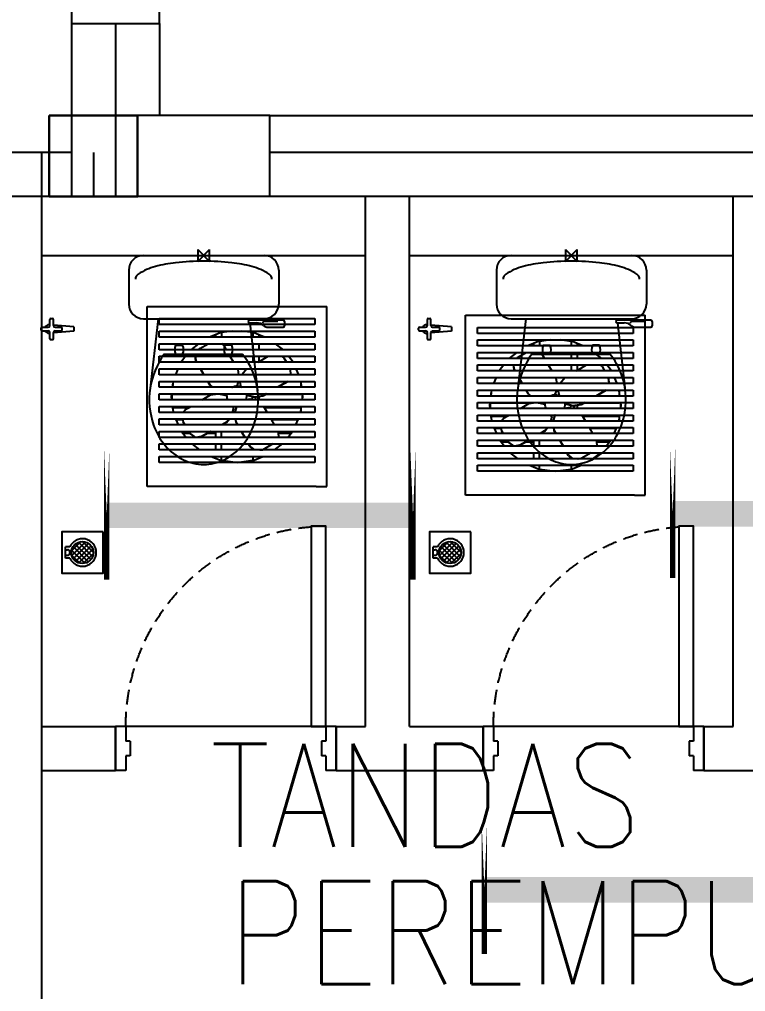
# Model space of a CAD drawing. Header units: inches. Extents: x -86408137 to 595769, y 1041006 to 3160331.
# Drawn here: x 297386 to 299855, y 1072933 to 1076235 of the extents above; entities that cross this region are included whole.
import ezdxf
from ezdxf.enums import TextEntityAlignment as Align

# ---------------------------------------------------------------- set-up
doc = ezdxf.new("R2010")
doc.units = ezdxf.units.IN
doc.header["$MEASUREMENT"] = 0
doc.linetypes.add('DASHED', pattern=[0.75, 0.5, -0.25])
doc.layers.add('COLUMN', color=8, linetype='Continuous', lineweight=30)
doc.layers.add('t3', color=8, linetype='Continuous', lineweight=25)
for name, color, linetype in [('DOOR', 2, 'Continuous'), ('Edges', 7, 'Continuous'), ('FITTING', 8, 'Continuous'), ('FIXT', 8, 'Continuous'), ('LW', 2, 'Continuous'), ('SAN', 8, 'Continuous'), ('SANITARY', 8, 'Continuous'), ('WALL', 1, 'Continuous'), ('WIN', 9, 'Continuous')]:
    doc.layers.add(name, color=color, linetype=linetype)
doc.styles.add('LAILA', font='romans.shx', dxfattribs={"width": 0.85, "height": 350})

# ---------------------------------------------------------------- blocks, each defined once
blk = doc.blocks.new('*X89')
at = {"color": 0}
for p, q in [((89.8532, 61.1977), (89.9009, 61.2454)), ((89.8534, 61.2155), (89.8831, 61.2453)), ((89.905, 61.1684), (89.8544, 61.219)), ((89.8584, 61.1852), (89.9135, 61.2403)), ((89.9165, 61.1745), (89.8605, 61.2306)), ((89.8666, 61.1757), (89.9229, 61.2321)), ((89.9252, 61.1836), (89.8695, 61.2392)), ((89.8777, 61.1691), (89.9295, 61.221)), ((89.9308, 61.1956), (89.8815, 61.2449)), ((89.9319, 61.2122), (89.8981, 61.2459)), ((89.8892, 61.1665), (89.8524, 61.2033)), ((89.8926, 61.1664), (89.9323, 61.2061))]:
    blk.add_line(p, q, dxfattribs=at)
blk = doc.blocks.new('TAB')
at = {"layer": 'FIXT'}
for p, q in [((-55, 60), (-65, 60)), ((-186, 12.5), (-70, 22.2)), ((-186, -12.5), (-186, 12.5)), ((-120, 5), (-120, -5)), ((-80, 10), (-115, 10)), ((-70, 55), (-70, 20)), ((-50, 55), (-50, 20)), ((-50, 23.8), (-46, 24.2)), ((-5, 10), (-40, 10)), ((0, 5), (0, -5)), ((-186, -12.5), (-70, -22.2)), ((-80, -10), (-115, -10)), ((-70, -20), (-70, -55)), ((-50, -20), (-50, -55)), ((-50, -23.8), (-46, -24.2)), ((-5, -10), (-40, -10)), ((-55, -60), (-65, -60))]:
    blk.add_line(p, q, dxfattribs=at)
for centre, radius, start, end in [((-65, 55), 5, 90, 180), ((-55, 55), 5, 0, 90), ((-115, 5), 5, 90, 180), ((-80, 20), 10, 270, 0), ((-40, 20), 10, 180, 270), ((-46, 0), 24.2, 24.4433, 90), ((-5, 5), 5, 0, 90), ((-115, -5), 5, 180, 270), ((-80, -20), 10, 0, 90), ((-65, -55), 5, 180, 270), ((-55, -55), 5, 270, 0), ((-40, -20), 10, 90, 180), ((-46, 0), 24.2, 270, 335.5567), ((-5, -5), 5, 270, 0)]:
    blk.add_arc(centre, radius, start, end, dxfattribs=at)
blk = doc.blocks.new('TAP1-P')
at = {"layer": 'FIXT', "rotation": 90}
blk.add_blockref('TAB', (0, 0), dxfattribs=at)
blk = doc.blocks.new('TAP(C)')
at = {"layer": 'WALL', "xscale": -0.599999999973992, "yscale": 0.5999999999767169, "zscale": 0.5999999999999999, "rotation": 269.9999000484524}
blk.add_blockref('TAP1-P', (0, 0), dxfattribs=at)
blk = doc.blocks.new('Dp750')
at = {"layer": 'DOOR', "color": 1}
for p, q in [((0, 150), (0, 0)), ((0, 150), (0, 0)), ((750, 150), (750, 0)), ((750, 150), (750, 0))]:
    blk.add_line(p, q, dxfattribs=at)
at = {"layer": 'DOOR'}
for p, q in [((0, 150), (35, 150)), ((35, 150), (35, 100)), ((715, 150), (750, 150)), ((715, 150), (715, 100)), ((35, 100), (50, 100)), ((50, 100), (50, 50)), ((700, 100), (700, 50)), ((700, 100), (715, 100)), ((35, 50), (50, 50)), ((35, 50), (35, 0)), ((700, 50), (715, 50)), ((715, 50), (715, 0)), ((0, 0), (35, 0)), ((715, 0), (750, 0))]:
    blk.add_line(p, q, dxfattribs=at)
blk.add_lwpolyline([(35, 150), (35, 830), (85, 830), (85, 150)], close=True, dxfattribs=at)
at = {"layer": 'DOOR', "color": 9, "linetype": 'DASHED', "ltscale": 100}
blk.add_arc((35, 150), 680, 360, 85.7833, dxfattribs=at)
blk = doc.blocks.new('*X91')
at = {"color": 0}
for p, q in [((89.8532, 61.1977), (89.9009, 61.2454)), ((89.8534, 61.2155), (89.8831, 61.2453)), ((89.905, 61.1684), (89.8544, 61.219)), ((89.8584, 61.1852), (89.9135, 61.2403)), ((89.9165, 61.1745), (89.8605, 61.2306)), ((89.8666, 61.1757), (89.9229, 61.2321)), ((89.9252, 61.1836), (89.8695, 61.2392)), ((89.8777, 61.1691), (89.9295, 61.221)), ((89.9308, 61.1956), (89.8815, 61.2449)), ((89.9319, 61.2122), (89.8981, 61.2459)), ((89.8892, 61.1665), (89.8524, 61.2033)), ((89.8926, 61.1664), (89.9323, 61.2061))]:
    blk.add_line(p, q, dxfattribs=at)
blk = doc.blocks.new('Exhaust Fan 8-Inch fr')
at = {"layer": 'Edges'}
for p, q in [((-5.906, 7.267), (5.906, 7.267)), ((-5.906, -4.544), (-5.906, 7.267)), ((5.906, -4.544), (5.906, 7.267)), ((-5.118, 6.081), (-5.118, 6.475)), ((-5.118, 6.475), (5.118, 6.475)), ((5.118, 6.475), (5.118, 6.081)), ((5.118, 6.081), (-5.118, 6.081)), ((-5.118, 5.258), (-5.118, 5.651)), ((-5.118, 5.651), (-0.309, 5.651)), ((-1.813, 5.258), (-5.118, 5.258)), ((-1.427, 5.418), (-1.813, 5.258)), ((-1.427, 5.258), (-1.813, 5.258)), ((-1.121, 5.545), (-1.427, 5.418)), ((-1.427, 5.418), (-1.427, 5.258)), ((-1.034, 5.258), (-1.427, 5.258)), ((-1.034, 5.556), (-1.121, 5.545)), ((-0.309, 5.651), (-1.034, 5.556)), ((-1.034, 5.556), (-1.034, 5.258)), ((1.034, 5.258), (-1.034, 5.258)), ((-0.309, 5.651), (0.309, 5.651)), ((1.034, 5.556), (0.309, 5.651)), ((0.309, 5.651), (5.118, 5.651)), ((1.034, 5.556), (1.034, 5.258)), ((1.121, 5.545), (1.034, 5.556)), ((1.427, 5.258), (1.034, 5.258)), ((1.427, 5.418), (1.121, 5.545)), ((1.427, 5.418), (1.427, 5.258)), ((1.813, 5.258), (1.427, 5.418)), ((1.813, 5.258), (1.427, 5.258)), ((5.118, 5.258), (1.813, 5.258)), ((5.118, 5.651), (5.118, 5.258)), ((-5.118, 4.434), (-5.118, 4.828)), ((-5.118, 4.828), (-2.535, 4.828)), ((-2.535, 4.828), (-3.049, 4.434)), ((-2.535, 4.828), (-1.91, 4.828)), ((-2.516, 4.434), (-2.464, 4.508)), ((-2.509, 4.434), (-2.452, 4.515)), ((-2.452, 4.515), (-2.464, 4.508)), ((-2.452, 4.515), (-1.91, 4.828)), ((-1.91, 4.828), (-0.993, 4.828)), ((-0.902, 4.758), (-0.993, 4.828)), ((-0.993, 4.828), (1.034, 4.828)), ((-0.902, 4.758), (-0.715, 4.434)), ((1.034, 4.828), (1.034, 4.434)), ((1.034, 4.828), (1.427, 4.828)), ((1.427, 4.828), (1.427, 4.434)), ((1.427, 4.828), (2.535, 4.828)), ((3.049, 4.434), (2.535, 4.828)), ((2.535, 4.828), (5.118, 4.828)), ((5.118, 4.828), (5.118, 4.434)), ((-3.049, 4.434), (-5.118, 4.434)), ((-5.118, 3.611), (-5.118, 4.004)), ((-5.118, 4.004), (-3.384, 4.004)), ((-3.384, 4.004), (-3.686, 3.611)), ((-3.384, 4.004), (-2.749, 4.004)), ((-2.516, 4.434), (-3.049, 4.434)), ((-2.711, 3.714), (-2.749, 4.004)), ((-2.749, 4.004), (-2.736, 4.004)), ((-2.699, 3.72), (-2.736, 4.004)), ((-2.736, 4.004), (-0.467, 4.004)), ((-2.509, 4.434), (-2.516, 4.434)), ((-0.715, 4.434), (-2.509, 4.434)), ((1.034, 4.434), (-0.715, 4.434)), ((-0.467, 4.004), (-0.24, 3.611)), ((-0.467, 4.004), (1.034, 4.004)), ((1.427, 4.434), (1.034, 4.434)), ((1.034, 4.004), (1.034, 3.611)), ((1.034, 4.004), (1.427, 4.004)), ((3.049, 4.434), (1.427, 4.434)), ((1.427, 4.004), (1.427, 3.644)), ((1.427, 3.644), (2.052, 4.004)), ((1.427, 4.004), (2.052, 4.004)), ((2.052, 4.004), (2.917, 4.004)), ((2.917, 4.004), (3.078, 3.892)), ((2.917, 4.004), (3.384, 4.004)), ((5.118, 4.434), (3.049, 4.434)), ((3.078, 3.892), (3.24, 3.611)), ((3.686, 3.611), (3.384, 4.004)), ((3.384, 4.004), (5.118, 4.004)), ((5.118, 4.004), (5.118, 3.611)), ((-3.686, 3.611), (-5.118, 3.611)), ((-2.652, 3.611), (-3.686, 3.611)), ((-2.699, 3.72), (-2.711, 3.714)), ((-2.652, 3.611), (-2.711, 3.714)), ((-2.636, 3.611), (-2.699, 3.72)), ((-2.636, 3.611), (-2.652, 3.611)), ((-0.24, 3.611), (-2.636, 3.611)), ((1.034, 3.611), (-0.24, 3.611)), ((1.37, 3.611), (1.034, 3.611)), ((1.37, 3.611), (1.427, 3.644)), ((3.24, 3.611), (1.37, 3.611)), ((3.686, 3.611), (3.24, 3.611)), ((5.118, 3.611), (3.686, 3.611)), ((-5.118, 2.787), (-5.118, 3.181)), ((-5.118, 3.181), (-3.894, 3.181)), ((-4.057, 2.787), (-5.118, 2.787)), ((-3.894, 3.181), (-4.057, 2.787)), ((-2.176, 2.787), (-4.057, 2.787)), ((-3.894, 3.181), (-2.403, 3.181)), ((-2.176, 2.787), (-2.403, 3.181)), ((-2.403, 3.181), (-2.388, 3.181)), ((-2.16, 2.787), (-2.388, 3.181)), ((-2.388, 3.181), (0.009, 3.181)), ((-2.16, 2.787), (-2.176, 2.787)), ((0.098, 2.787), (-2.16, 2.787)), ((0.009, 3.181), (0.04, 3.126)), ((0.009, 3.181), (0.639, 3.181)), ((0.04, 3.126), (0.098, 2.787)), ((0.313, 2.787), (0.098, 2.787)), ((0.639, 3.181), (0.313, 2.787)), ((3.537, 2.787), (0.313, 2.787)), ((0.639, 3.181), (3.488, 3.181)), ((3.488, 3.181), (3.505, 3.152)), ((3.488, 3.181), (3.894, 3.181)), ((3.537, 2.787), (3.505, 3.152)), ((3.505, 3.152), (3.512, 3.141)), ((3.543, 2.787), (3.512, 3.141)), ((3.543, 2.787), (3.537, 2.787)), ((4.057, 2.787), (3.543, 2.787)), ((4.057, 2.787), (3.894, 3.181)), ((3.894, 3.181), (5.118, 3.181)), ((5.118, 2.787), (4.057, 2.787)), ((5.118, 3.181), (5.118, 2.787)), ((-5.118, 1.964), (-5.118, 2.357)), ((-5.118, 2.357), (-4.2, 2.357)), ((-4.251, 1.964), (-5.118, 1.964)), ((-4.224, 2.174), (-4.251, 1.964)), ((-4.224, 1.964), (-4.251, 1.964)), ((-4.2, 2.357), (-4.224, 2.174)), ((-4.224, 1.964), (-4.224, 2.174)), ((-1.626, 1.964), (-4.224, 1.964)), ((-4.2, 2.357), (-1.928, 2.357)), ((-1.769, 2.082), (-1.928, 2.357)), ((-1.928, 2.357), (-1.912, 2.357)), ((-1.757, 2.089), (-1.912, 2.357)), ((-1.912, 2.357), (0.067, 2.357)), ((-1.757, 2.089), (-1.769, 2.082)), ((-1.769, 2.082), (-1.626, 1.964)), ((-1.757, 2.089), (-1.606, 1.964)), ((-1.606, 1.964), (-1.626, 1.964)), ((-0.349, 1.964), (-1.606, 1.964)), ((-0.349, 1.964), (-0.328, 1.979)), ((0.313, 1.964), (-0.349, 1.964)), ((-0.328, 1.979), (-0.169, 2.039)), ((-0.169, 2.039), (-0.052, 2.051)), ((-0.001, 2.105), (-0.052, 2.051)), ((-0.052, 2.051), (-0.001, 2.056)), ((0.067, 2.357), (-0.001, 2.105)), ((-0.001, 2.056), (0.167, 2.029)), ((0.067, 2.357), (0.195, 2.357)), ((0.167, 2.029), (0.249, 1.993)), ((0.195, 2.357), (0.177, 2.292)), ((0.177, 2.292), (0.249, 1.993)), ((0.195, 2.357), (3.334, 2.357)), ((0.249, 1.993), (0.313, 1.964)), ((2.667, 1.964), (0.313, 1.964)), ((3.321, 2.341), (2.667, 1.964)), ((2.695, 1.964), (2.667, 1.964)), ((3.328, 2.33), (2.695, 1.964)), ((4.201, 1.964), (2.695, 1.964)), ((3.321, 2.341), (3.334, 2.357)), ((3.321, 2.341), (3.328, 2.33)), ((3.328, 2.33), (3.35, 2.357)), ((3.334, 2.357), (3.35, 2.357)), ((3.35, 2.357), (4.2, 2.357)), ((4.201, 2.343), (4.2, 2.357)), ((4.2, 2.357), (5.118, 2.357)), ((4.201, 2.343), (4.201, 2.334)), ((4.251, 1.964), (4.201, 2.334)), ((4.201, 2.334), (4.201, 1.964)), ((4.251, 1.964), (4.201, 1.964)), ((5.118, 1.964), (4.251, 1.964)), ((5.118, 2.357), (5.118, 1.964)), ((-5.118, 1.14), (-5.118, 1.534)), ((-5.118, 1.534), (-4.308, 1.534)), ((-4.308, 1.534), (-4.331, 1.361)), ((-4.331, 1.361), (-4.302, 1.14)), ((-4.308, 1.534), (-4.291, 1.534)), ((-4.291, 1.534), (-4.291, 1.14)), ((-4.291, 1.534), (-4.224, 1.534)), ((-4.224, 1.534), (-4.224, 1.515)), ((-4.224, 1.534), (-1.427, 1.534)), ((-4.224, 1.515), (-1.431, 1.515)), ((-2.3, 1.14), (-1.742, 1.462)), ((-1.742, 1.462), (-1.431, 1.515)), ((-1.431, 1.515), (-1.427, 1.516)), ((-1.427, 1.534), (-1.427, 1.516)), ((-1.427, 1.516), (-1.32, 1.534)), ((-1.427, 1.534), (-1.32, 1.534)), ((-1.32, 1.534), (-1.142, 1.534)), ((-1.142, 1.534), (-1.099, 1.522)), ((-1.142, 1.534), (-1.097, 1.534)), ((-1.097, 1.534), (-1.099, 1.522)), ((-1.099, 1.522), (-0.72, 1.422)), ((-1.097, 1.534), (-0.651, 1.534)), ((-0.72, 1.422), (-0.662, 1.366)), ((-0.668, 1.427), (-0.651, 1.534)), ((-0.662, 1.366), (-0.668, 1.427)), ((-0.651, 1.258), (-0.662, 1.366)), ((-0.651, 1.534), (0.614, 1.534)), ((0.629, 1.389), (0.602, 1.221)), ((0.614, 1.534), (0.619, 1.487)), ((0.614, 1.534), (1.923, 1.534)), ((0.668, 1.44), (0.619, 1.487)), ((0.619, 1.487), (0.62, 1.481)), ((0.675, 1.428), (0.62, 1.481)), ((0.62, 1.481), (0.629, 1.389)), ((1.159, 1.309), (0.668, 1.44)), ((0.668, 1.44), (0.675, 1.428)), ((1.019, 1.337), (0.675, 1.428)), ((0.994, 1.151), (1.019, 1.337)), ((1.166, 1.297), (1.019, 1.337)), ((1.69, 1.399), (1.159, 1.309)), ((1.159, 1.309), (1.166, 1.297)), ((1.223, 1.307), (1.166, 1.297)), ((1.223, 1.307), (1.201, 1.14)), ((1.427, 1.342), (1.223, 1.307)), ((1.697, 1.388), (1.427, 1.342)), ((1.427, 1.342), (1.427, 1.14)), ((1.923, 1.534), (1.69, 1.399)), ((1.69, 1.399), (1.697, 1.388)), ((1.917, 1.515), (1.697, 1.388)), ((1.95, 1.534), (1.917, 1.515)), ((1.917, 1.515), (4.201, 1.515)), ((1.923, 1.534), (1.95, 1.534)), ((1.95, 1.534), (4.201, 1.534)), ((4.201, 1.515), (4.201, 1.534)), ((4.201, 1.534), (4.291, 1.534)), ((4.291, 1.534), (4.291, 1.14)), ((4.291, 1.534), (4.308, 1.534)), ((4.302, 1.14), (4.331, 1.361)), ((4.331, 1.361), (4.308, 1.534)), ((4.308, 1.534), (5.118, 1.534)), ((5.118, 1.534), (5.118, 1.14)), ((-4.302, 1.14), (-5.118, 1.14)), ((-5.118, 0.317), (-5.118, 0.71)), ((-5.118, 0.71), (-4.245, 0.71)), ((-4.291, 1.14), (-4.302, 1.14)), ((-2.3, 1.14), (-4.291, 1.14)), ((-4.245, 0.71), (-4.224, 0.549)), ((-4.245, 0.71), (-3.044, 0.71)), ((-4.224, 0.646), (-3.156, 0.646)), ((-4.224, 0.549), (-4.224, 0.646)), ((-3.373, 0.52), (-3.156, 0.646)), ((-3.156, 0.646), (-3.044, 0.71)), ((-3.044, 0.71), (-0.263, 0.71)), ((-0.606, 1.14), (-2.3, 1.14)), ((-0.606, 1.14), (-0.651, 1.258)), ((0.566, 1.14), (-0.606, 1.14)), ((-0.229, 0.57), (-0.263, 0.71)), ((-0.263, 0.71), (-0.259, 0.71)), ((-0.222, 0.558), (-0.259, 0.71)), ((-0.259, 0.71), (-0.009, 0.71)), ((-0.117, 0.349), (-0.025, 0.694)), ((-0.115, 0.317), (-0.013, 0.701)), ((-0.025, 0.694), (-0.009, 0.71)), ((-0.013, 0.701), (-0.025, 0.694)), ((-0.013, 0.701), (-0.004, 0.71)), ((-0.009, 0.71), (-0.004, 0.71)), ((-0.004, 0.71), (1.747, 0.71)), ((0.602, 1.221), (0.566, 1.14)), ((0.621, 1.14), (0.566, 1.14)), ((0.839, 1.193), (0.621, 1.14)), ((1.033, 1.14), (0.621, 1.14)), ((0.994, 1.151), (0.839, 1.193)), ((1.033, 1.14), (0.994, 1.151)), ((1.201, 1.14), (1.033, 1.14)), ((1.427, 1.14), (1.201, 1.14)), ((4.291, 1.14), (1.427, 1.14)), ((1.747, 0.71), (1.785, 0.646)), ((1.747, 0.71), (4.245, 0.71)), ((1.785, 0.646), (4.201, 0.646)), ((1.785, 0.646), (1.975, 0.317)), ((4.201, 0.38), (4.245, 0.71)), ((4.201, 0.646), (4.201, 0.38)), ((4.245, 0.71), (5.118, 0.71)), ((4.302, 1.14), (4.291, 1.14)), ((5.118, 1.14), (4.302, 1.14)), ((5.118, 0.71), (5.118, 0.317)), ((-4.193, 0.317), (-5.118, 0.317)), ((-4.224, 0.549), (-4.193, 0.317)), ((-3.529, 0.317), (-4.193, 0.317)), ((-3.373, 0.52), (-3.529, 0.317)), ((-0.297, 0.317), (-3.529, 0.317)), ((-0.297, 0.317), (-0.229, 0.57)), ((-0.287, 0.317), (-0.297, 0.317)), ((-0.287, 0.317), (-0.273, 0.37)), ((-0.125, 0.317), (-0.287, 0.317)), ((-0.273, 0.37), (-0.222, 0.558)), ((-0.273, 0.37), (-0.117, 0.349)), ((-0.229, 0.57), (-0.222, 0.558)), ((-0.125, 0.317), (-0.117, 0.349)), ((-0.115, 0.317), (-0.125, 0.317)), ((1.975, 0.317), (-0.115, 0.317)), ((4.193, 0.317), (1.975, 0.317)), ((4.193, 0.317), (4.201, 0.38)), ((5.118, 0.317), (4.193, 0.317)), ((-5.118, -0.507), (-5.118, -0.113)), ((-5.118, -0.113), (-4.037, -0.113)), ((-3.874, -0.507), (-5.118, -0.507)), ((-4.037, -0.113), (-4.025, -0.142)), ((-4.037, -0.113), (-3.572, -0.113)), ((-4.025, -0.142), (-3.57, -0.142)), ((-4.025, -0.142), (-3.874, -0.507)), ((-3.432, -0.507), (-3.874, -0.507)), ((-3.572, -0.113), (-3.57, -0.142)), ((-3.572, -0.113), (-0.521, -0.113)), ((-3.57, -0.142), (-3.557, -0.291)), ((-3.557, -0.291), (-3.432, -0.507)), ((-1.002, -0.507), (-3.432, -0.507)), ((-0.704, -0.335), (-1.002, -0.507)), ((-0.975, -0.507), (-1.002, -0.507)), ((-0.698, -0.347), (-0.975, -0.507)), ((0.038, -0.507), (-0.975, -0.507)), ((-0.704, -0.335), (-0.521, -0.113)), ((-0.704, -0.335), (-0.698, -0.347)), ((-0.698, -0.347), (-0.504, -0.113)), ((-0.521, -0.113), (-0.504, -0.113)), ((-0.504, -0.113), (-0.102, -0.113)), ((-0.065, -0.327), (-0.102, -0.113)), ((-0.102, -0.113), (-0.089, -0.113)), ((-0.053, -0.32), (-0.089, -0.113)), ((-0.089, -0.113), (2.223, -0.113)), ((-0.053, -0.32), (-0.065, -0.327)), ((0.038, -0.507), (-0.065, -0.327)), ((0.054, -0.507), (-0.053, -0.32)), ((0.054, -0.507), (0.038, -0.507)), ((2.45, -0.507), (0.054, -0.507)), ((2.223, -0.113), (2.239, -0.142)), ((2.223, -0.113), (4.037, -0.113)), ((2.239, -0.142), (4.025, -0.142)), ((2.239, -0.142), (2.45, -0.507)), ((3.874, -0.507), (2.45, -0.507)), ((3.874, -0.507), (4.025, -0.142)), ((5.118, -0.507), (3.874, -0.507)), ((4.025, -0.142), (4.037, -0.113)), ((4.037, -0.113), (5.118, -0.113)), ((5.118, -0.113), (5.118, -0.507)), ((-5.118, -1.33), (-5.118, -0.937)), ((-5.118, -0.937), (-3.649, -0.937)), ((-3.649, -0.937), (-3.566, -1.044)), ((-3.649, -0.937), (-3.184, -0.937)), ((-3.566, -1.044), (-3.12, -1.044)), ((-3.566, -1.044), (-3.347, -1.33)), ((-3.13, -1.03), (-3.184, -0.937)), ((-3.184, -0.937), (-1.746, -0.937)), ((-2.708, -1.326), (-3.13, -1.03)), ((-3.13, -1.03), (-3.123, -1.042)), ((-3.12, -1.044), (-3.123, -1.042)), ((-2.711, -1.33), (-3.12, -1.044)), ((-2.336, -1.277), (-2.708, -1.326)), ((-1.746, -0.937), (-2.336, -1.277)), ((-2.336, -1.277), (-2.329, -1.289)), ((-1.905, -1.044), (-2.329, -1.289)), ((-1.719, -0.937), (-1.905, -1.044)), ((-1.905, -1.044), (-1.427, -1.044)), ((-1.746, -0.937), (-1.719, -0.937)), ((-1.719, -0.937), (-1.427, -0.937)), ((-1.427, -0.937), (-1.427, -1.044)), ((-1.427, -0.937), (-1.034, -0.937)), ((-1.427, -1.044), (-1.427, -1.33)), ((-1.034, -1.33), (-1.034, -0.937)), ((-1.034, -0.937), (0.286, -0.937)), ((0.514, -1.33), (0.286, -0.937)), ((0.286, -0.937), (0.302, -0.937)), ((0.53, -1.33), (0.302, -0.937)), ((0.302, -0.937), (2.688, -0.937)), ((2.688, -0.937), (2.703, -1.044)), ((2.688, -0.937), (3.649, -0.937)), ((2.703, -1.044), (3.566, -1.044)), ((2.703, -1.044), (2.734, -1.286)), ((3.347, -1.33), (3.566, -1.044)), ((3.566, -1.044), (3.649, -0.937)), ((3.649, -0.937), (5.118, -0.937)), ((5.118, -0.937), (5.118, -1.33)), ((-3.347, -1.33), (-5.118, -1.33)), ((-5.118, -2.154), (-5.118, -1.76)), ((-5.118, -1.76), (-2.985, -1.76)), ((-2.711, -1.33), (-3.347, -1.33)), ((-2.985, -1.76), (-2.472, -2.154)), ((-2.985, -1.76), (-1.427, -1.76)), ((-2.705, -1.33), (-2.711, -1.33)), ((-2.708, -1.326), (-2.705, -1.33)), ((-2.645, -1.33), (-2.705, -1.33)), ((-2.329, -1.289), (-2.645, -1.33)), ((-1.427, -1.33), (-2.645, -1.33)), ((-1.034, -1.33), (-1.427, -1.33)), ((-1.427, -1.76), (-1.427, -2.154)), ((-1.427, -1.76), (-1.034, -1.76)), ((0.514, -1.33), (-1.034, -1.33)), ((-1.034, -2.154), (-1.034, -1.76)), ((-1.034, -1.76), (0.762, -1.76)), ((0.53, -1.33), (0.514, -1.33)), ((2.704, -1.33), (0.53, -1.33)), ((0.877, -1.959), (0.762, -1.76)), ((0.762, -1.76), (0.778, -1.76)), ((0.888, -1.952), (0.778, -1.76)), ((0.778, -1.76), (2.35, -1.76)), ((2.35, -1.76), (1.699, -2.135)), ((2.35, -1.76), (2.985, -1.76)), ((2.472, -2.154), (2.985, -1.76)), ((2.734, -1.286), (2.704, -1.33)), ((3.347, -1.33), (2.704, -1.33)), ((2.985, -1.76), (5.118, -1.76)), ((5.118, -1.33), (3.347, -1.33)), ((5.118, -1.76), (5.118, -2.154)), ((-2.472, -2.154), (-5.118, -2.154)), ((-1.427, -2.154), (-2.472, -2.154)), ((-1.034, -2.154), (-1.427, -2.154)), ((1.034, -2.154), (-1.034, -2.154)), ((0.888, -1.952), (0.877, -1.959)), ((0.877, -1.959), (1.034, -2.079)), ((0.888, -1.952), (1.152, -2.154)), ((1.034, -2.079), (1.034, -2.154)), ((1.034, -2.079), (1.131, -2.154)), ((1.131, -2.154), (1.034, -2.154)), ((1.152, -2.154), (1.131, -2.154)), ((1.489, -2.154), (1.152, -2.154)), ((1.489, -2.154), (1.699, -2.135)), ((1.556, -2.154), (1.489, -2.154)), ((1.556, -2.154), (1.688, -2.142)), ((2.472, -2.154), (1.556, -2.154)), ((1.699, -2.135), (1.688, -2.142)), ((5.118, -2.154), (2.472, -2.154)), ((-5.118, -2.977), (-5.118, -2.583)), ((-5.118, -2.583), (-1.696, -2.583)), ((5.118, -2.977), (-5.118, -2.977)), ((-1.696, -2.583), (-1.427, -2.695)), ((-1.696, -2.583), (-1.427, -2.583)), ((-1.427, -2.583), (-1.427, -2.695)), ((-1.427, -2.583), (-1.034, -2.583)), ((-1.427, -2.695), (-1.121, -2.822)), ((-1.121, -2.822), (-1.034, -2.833)), ((-1.034, -2.833), (-1.034, -2.583)), ((-1.034, -2.583), (1.034, -2.583)), ((-1.034, -2.833), (0, -2.969)), ((0, -2.969), (1.034, -2.833)), ((1.034, -2.583), (1.034, -2.833)), ((1.034, -2.583), (1.427, -2.583)), ((1.034, -2.833), (1.121, -2.822)), ((1.121, -2.822), (1.427, -2.695)), ((1.427, -2.583), (1.427, -2.695)), ((1.427, -2.695), (1.696, -2.583)), ((1.427, -2.583), (1.696, -2.583)), ((1.696, -2.583), (5.118, -2.583)), ((5.118, -2.583), (5.118, -2.977)), ((5.21, -4.544), (-5.906, -4.544)), ((5.21, -4.544), (5.724, -4.544)), ((5.724, -4.544), (5.906, -4.544))]:
    blk.add_line(p, q, dxfattribs=at)
blk = doc.blocks.new('Exhaust Fan 15TGQZ')
at = {"xscale": 51.69785126039847, "yscale": 51.69785126039847, "zscale": 51.69785126039847}
blk.add_blockref('Exhaust Fan 8-Inch fr', (-310.2, -400.5), dxfattribs=at)

msp = doc.modelspace()

# ---------------------------------------------------------------- linework, layer by layer
at = {"layer": 'COLUMN'}
msp.add_lwpolyline([(297487.4, 1075908.1), (297787.4, 1075908.1), (297787.4, 1075633.1), (297487.4, 1075633.1)], close=True, dxfattribs=at)
at = {"layer": 'FITTING', "color": 3, "const_width": 17.4}
for points in [[(297682.6, 1074769.1), (297682.6, 1074331.6)], [(298723.9, 1074769.1), (298723.9, 1074331.6)], [(299606.6, 1074774.5), (299606.6, 1074337)], [(298966.6, 1073497.2), (298966.6, 1073059.8)]]:
    msp.add_lwpolyline(points, close=True, dxfattribs=at)
at = {"layer": 'FITTING', "color": 3, "const_width": 86.8}
for points in [[(297682.6, 1074550.4), (298723.9, 1074550.4)], [(299606.6, 1074555.7), (300647.9, 1074555.7)], [(298966.6, 1073278.5), (300007.9, 1073278.5)]]:
    msp.add_lwpolyline(points, dxfattribs=at)
at = {"layer": 'LW'}
for p, q in [((297862.4, 1076220.6), (297862.4, 1075908.1)), ((297462.4, 1075433.1), (298562.4, 1075433.1)), ((297462.4, 1075433.1), (298562.4, 1075433.1)), ((298712.4, 1075433.1), (299812.4, 1075433.1)), ((298712.4, 1075433.1), (299812.4, 1075433.1)), ((298462.4, 1073833.1), (297712.4, 1073833.1)), ((297712.4, 1073683.1), (297712.4, 1073833.1)), ((298462.4, 1073833.1), (297712.4, 1073833.1)), ((297712.4, 1073683.1), (297712.4, 1073833.1)), ((299712.4, 1073833.1), (298962.4, 1073833.1)), ((299712.4, 1073833.1), (298962.4, 1073833.1))]:
    msp.add_line(p, q, dxfattribs=at)
at = {"layer": 'SAN'}
for p, q in [((297992.4, 1075453.1), (297992.4, 1075413.1)), ((297992.4, 1075453.1), (298032.4, 1075413.1)), ((297992.4, 1075413.1), (298032.4, 1075453.1)), ((297992.4, 1075453.1), (297992.4, 1075413.1)), ((297992.4, 1075453.1), (298032.4, 1075413.1)), ((297992.4, 1075413.1), (298032.4, 1075453.1)), ((298032.4, 1075413.1), (298032.4, 1075453.1)), ((298032.4, 1075413.1), (298032.4, 1075453.1)), ((299242.4, 1075453.1), (299242.4, 1075413.1)), ((299242.4, 1075453.1), (299282.4, 1075413.1)), ((299242.4, 1075413.1), (299282.4, 1075453.1)), ((299242.4, 1075453.1), (299242.4, 1075413.1)), ((299242.4, 1075453.1), (299282.4, 1075413.1)), ((299242.4, 1075413.1), (299282.4, 1075453.1)), ((299282.4, 1075413.1), (299282.4, 1075453.1)), ((299282.4, 1075413.1), (299282.4, 1075453.1)), ((297807.4, 1075433.1), (298217.4, 1075433.1)), ((297807.4, 1075433.1), (298217.4, 1075433.1)), ((299057.4, 1075433.1), (299467.4, 1075433.1)), ((299057.4, 1075433.1), (299467.4, 1075433.1)), ((297757.4, 1075383.1), (297757.4, 1075268.1)), ((297757.4, 1075383.1), (297757.4, 1075268.1)), ((298267.4, 1075383.1), (298267.4, 1075268.1)), ((298267.4, 1075383.1), (298267.4, 1075268.1)), ((299007.4, 1075383.1), (299007.4, 1075268.1)), ((299007.4, 1075383.1), (299007.4, 1075268.1)), ((299517.4, 1075383.1), (299517.4, 1075268.1)), ((299517.4, 1075383.1), (299517.4, 1075268.1)), ((297807.4, 1075218.1), (298217.4, 1075218.1)), ((297807.4, 1075218.1), (298217.4, 1075218.1)), ((297857.4, 1075218.1), (297829.1, 1074973)), ((297857.4, 1075218.1), (297829.1, 1074973)), ((298167.4, 1075218.1), (298167.8, 1075213.9)), ((298167.4, 1075218.1), (298167.8, 1075213.9)), ((299057.4, 1075218.1), (299467.4, 1075218.1)), ((299057.4, 1075218.1), (299467.4, 1075218.1)), ((299107.4, 1075218.1), (299079.1, 1074973)), ((299107.4, 1075218.1), (299079.1, 1074973)), ((299417.4, 1075218.1), (299417.8, 1075213.9)), ((299417.4, 1075218.1), (299417.8, 1075213.9)), ((298169, 1075214.1), (298282.4, 1075214.1)), ((298169, 1075214.1), (298282.4, 1075214.1)), ((298169, 1075204.1), (298191.6, 1075204.1)), ((298169, 1075204.1), (298195.6, 1074973)), ((298169, 1075204.1), (298191.6, 1075204.1)), ((298169, 1075204.1), (298195.6, 1074973)), ((298264.4, 1075208.6), (298217.1, 1075208.6)), ((298264.4, 1075208.6), (298217.1, 1075208.6)), ((298230.7, 1075189.1), (298282.4, 1075189.1)), ((298230.7, 1075189.1), (298282.4, 1075189.1)), ((298287.4, 1075209.1), (298287.4, 1075194.1)), ((298287.4, 1075209.1), (298287.4, 1075194.1)), ((299419, 1075214.1), (299532.4, 1075214.1)), ((299419, 1075214.1), (299532.4, 1075214.1)), ((299419, 1075204.1), (299441.6, 1075204.1)), ((299419, 1075204.1), (299445.6, 1074973)), ((299419, 1075204.1), (299441.6, 1075204.1)), ((299419, 1075204.1), (299445.6, 1074973)), ((299514.4, 1075208.6), (299467.1, 1075208.6)), ((299514.4, 1075208.6), (299467.1, 1075208.6)), ((299480.7, 1075189.1), (299532.4, 1075189.1)), ((299480.7, 1075189.1), (299532.4, 1075189.1)), ((299537.4, 1075209.1), (299537.4, 1075194.1)), ((299537.4, 1075209.1), (299537.4, 1075194.1)), ((297917, 1075128.1), (297940.7, 1075128.1)), ((297917, 1075128.1), (297940.7, 1075128.1)), ((298107.7, 1075128.1), (298084, 1075128.1)), ((298107.7, 1075128.1), (298084, 1075128.1)), ((299167, 1075128.1), (299190.7, 1075128.1)), ((299167, 1075128.1), (299190.7, 1075128.1)), ((299357.7, 1075128.1), (299334, 1075128.1)), ((299357.7, 1075128.1), (299334, 1075128.1)), ((297878.4, 1075098.1), (298143.6, 1075098.1)), ((297878.4, 1075098.1), (298143.6, 1075098.1)), ((299128.4, 1075098.1), (299393.6, 1075098.1)), ((299128.4, 1075098.1), (299393.6, 1075098.1)), ((297542, 1074405.4), (297542, 1074442.9)), ((297557.2, 1074442.9), (297542, 1074442.9)), ((297542, 1074405.4), (297542, 1074442.9)), ((297557.2, 1074442.9), (297542, 1074442.9)), ((297542, 1074433.5), (297548.9, 1074433.5)), ((297542, 1074433.5), (297548.9, 1074433.5)), ((298792, 1074405.4), (298792, 1074442.9)), ((298807.2, 1074442.9), (298792, 1074442.9)), ((298792, 1074405.4), (298792, 1074442.9)), ((298807.2, 1074442.9), (298792, 1074442.9)), ((298792, 1074433.5), (298798.9, 1074433.5)), ((298792, 1074433.5), (298798.9, 1074433.5)), ((297542, 1074414.8), (297548.9, 1074414.8)), ((297542, 1074414.8), (297548.9, 1074414.8)), ((297557.2, 1074405.4), (297542, 1074405.4)), ((297557.2, 1074405.4), (297542, 1074405.4)), ((298792, 1074414.8), (298798.9, 1074414.8)), ((298792, 1074414.8), (298798.9, 1074414.8)), ((298807.2, 1074405.4), (298792, 1074405.4)), ((298807.2, 1074405.4), (298792, 1074405.4))]:
    msp.add_line(p, q, dxfattribs=at)
for points in [[(298244.4, 1075352.1, 0.255609), (298234.6, 1075370, 0.077755), (298176.4, 1075395.6, 0.037496), (298107.8, 1075408.4, 0.027378), (298012.4, 1075413.6, 0.027378), (297916.9, 1075408.4, 0.037496), (297848.3, 1075395.6, 0.077755), (297790.1, 1075370, 0.255609), (297780.3, 1075352.1, 0.255609)], [(298244.4, 1075352.1, 0.255609), (298234.6, 1075370, 0.077755), (298176.4, 1075395.6, 0.037496), (298107.8, 1075408.4, 0.027378), (298012.4, 1075413.6, 0.027378), (297916.9, 1075408.4, 0.037496), (297848.3, 1075395.6, 0.077755), (297790.1, 1075370, 0.255609), (297780.3, 1075352.1, 0.255609)], [(299494.4, 1075352.1, 0.255609), (299484.6, 1075370, 0.077755), (299426.4, 1075395.6, 0.037496), (299357.8, 1075408.4, 0.027378), (299262.4, 1075413.6, 0.027378), (299166.9, 1075408.4, 0.037496), (299098.3, 1075395.6, 0.077755), (299040.1, 1075370, 0.255609), (299030.3, 1075352.1, 0.255609)], [(299494.4, 1075352.1, 0.255609), (299484.6, 1075370, 0.077755), (299426.4, 1075395.6, 0.037496), (299357.8, 1075408.4, 0.027378), (299262.4, 1075413.6, 0.027378), (299166.9, 1075408.4, 0.037496), (299098.3, 1075395.6, 0.077755), (299040.1, 1075370, 0.255609), (299030.3, 1075352.1, 0.255609)], [(297878.4, 1075098.1, 0.247684), (297841.9, 1074857.2, 0.091257), (297881.5, 1074787.5, 0.103849), (297943.2, 1074739.2, 0.114925), (298012.4, 1074723.1, 0.114925), (298081.5, 1074739.2, 0.103849), (298143.2, 1074787.5, 0.091257), (298182.8, 1074857.2, 0.08399), (298197.4, 1074943.1, 0.08399), (298182.8, 1075028.9, 0.09042), (298143.6, 1075098.1, 0.09042)], [(297878.4, 1075098.1, 0.247684), (297841.9, 1074857.2, 0.091257), (297881.5, 1074787.5, 0.103849), (297943.2, 1074739.2, 0.114925), (298012.4, 1074723.1, 0.114925), (298081.5, 1074739.2, 0.103849), (298143.2, 1074787.5, 0.091257), (298182.8, 1074857.2, 0.08399), (298197.4, 1074943.1, 0.08399), (298182.8, 1075028.9, 0.09042), (298143.6, 1075098.1, 0.09042)], [(299128.4, 1075098.1, 0.247684), (299091.9, 1074857.2, 0.091257), (299131.5, 1074787.5, 0.103849), (299193.2, 1074739.2, 0.114925), (299262.4, 1074723.1, 0.114925), (299331.5, 1074739.2, 0.103849), (299393.2, 1074787.5, 0.091257), (299432.8, 1074857.2, 0.08399), (299447.4, 1074943.1, 0.08399), (299432.8, 1075028.9, 0.09042), (299393.6, 1075098.1, 0.09042)], [(299128.4, 1075098.1, 0.247684), (299091.9, 1074857.2, 0.091257), (299131.5, 1074787.5, 0.103849), (299193.2, 1074739.2, 0.114925), (299262.4, 1074723.1, 0.114925), (299331.5, 1074739.2, 0.103849), (299393.2, 1074787.5, 0.091257), (299432.8, 1074857.2, 0.08399), (299447.4, 1074943.1, 0.08399), (299432.8, 1075028.9, 0.09042), (299393.6, 1075098.1, 0.09042)]]:
    msp.add_lwpolyline(points, format="xyb", dxfattribs=at)
for points in [[(297670.4, 1074494.4), (297529.8, 1074494.4), (297529.8, 1074353.8), (297670.4, 1074353.8)], [(297670.4, 1074494.4), (297529.8, 1074494.4), (297529.8, 1074353.8), (297670.4, 1074353.8)], [(298920.4, 1074494.4), (298779.8, 1074494.4), (298779.8, 1074353.8), (298920.4, 1074353.8)], [(298920.4, 1074494.4), (298779.8, 1074494.4), (298779.8, 1074353.8), (298920.4, 1074353.8)]]:
    msp.add_lwpolyline(points, close=True, dxfattribs=at)
for centre in [(297600.1, 1074424.1), (297600.1, 1074424.1), (298850.1, 1074424.1), (298850.1, 1074424.1)]:
    msp.add_circle(centre, 37.5, dxfattribs=at)
for centre, radius, start, end in [((297807.4, 1075383.1), 50, 90, 180), ((297807.4, 1075383.1), 50, 90, 180), ((298217.4, 1075383.1), 50, 0, 90), ((298217.4, 1075383.1), 50, 0, 90), ((299057.4, 1075383.1), 50, 90, 180), ((299057.4, 1075383.1), 50, 90, 180), ((299467.4, 1075383.1), 50, 0, 90), ((299467.4, 1075383.1), 50, 0, 90), ((297807.4, 1075268.1), 50, 180, 270), ((297807.4, 1075268.1), 50, 180, 270), ((298217.4, 1075268.1), 50, 270, 0), ((298217.4, 1075268.1), 50, 270, 0), ((299057.4, 1075268.1), 50, 180, 270), ((299057.4, 1075268.1), 50, 180, 270), ((299467.4, 1075268.1), 50, 270, 0), ((299467.4, 1075268.1), 50, 270, 0), ((298169, 1075209.1), 5, 90, 270), ((298169, 1075209.1), 5, 90, 270), ((298191.7, 1075165.9), 38.1, 47.8936, 90.1747), ((298191.7, 1075165.9), 38.1, 47.8936, 90.1747), ((298218.9, 1075202.8), 6.14, 107.1994, 178.7999), ((298218.9, 1075202.8), 6.14, 107.1994, 178.7999), ((298230.7, 1075209.1), 20, 227.8936, 270), ((298230.7, 1075209.1), 20, 227.8936, 270), ((298282.4, 1075209.1), 5, 0, 90), ((298282.4, 1075209.1), 5, 0, 90), ((298282.4, 1075194.1), 5, 270, 0), ((298282.4, 1075194.1), 5, 270, 0), ((299419, 1075209.1), 5, 90, 270), ((299419, 1075209.1), 5, 90, 270), ((299441.7, 1075165.9), 38.1, 47.8936, 90.1747), ((299441.7, 1075165.9), 38.1, 47.8936, 90.1747), ((299468.9, 1075202.8), 6.14, 107.1994, 178.7999), ((299468.9, 1075202.8), 6.14, 107.1994, 178.7999), ((299480.7, 1075209.1), 20, 227.8936, 270), ((299480.7, 1075209.1), 20, 227.8936, 270), ((299532.4, 1075209.1), 5, 0, 90), ((299532.4, 1075209.1), 5, 0, 90), ((299532.4, 1075194.1), 5, 270, 0), ((299532.4, 1075194.1), 5, 270, 0), ((297951, 1075113.1), 37.2, 156.1865, 203.8135), ((297951, 1075113.1), 37.2, 156.1865, 203.8135), ((297906.7, 1075113.1), 37.2, 336.1865, 23.8135), ((297906.7, 1075113.1), 37.2, 336.1865, 23.8135), ((298118, 1075113.1), 37.2, 156.1865, 203.8135), ((298118, 1075113.1), 37.2, 156.1865, 203.8135), ((298073.7, 1075113.1), 37.2, 336.1865, 23.8135), ((298073.7, 1075113.1), 37.2, 336.1865, 23.8135), ((299201, 1075113.1), 37.2, 156.1865, 203.8135), ((299201, 1075113.1), 37.2, 156.1865, 203.8135), ((299156.7, 1075113.1), 37.2, 336.1865, 23.8135), ((299156.7, 1075113.1), 37.2, 336.1865, 23.8135), ((299368, 1075113.1), 37.2, 156.1865, 203.8135), ((299368, 1075113.1), 37.2, 156.1865, 203.8135), ((299323.7, 1075113.1), 37.2, 336.1865, 23.8135), ((299323.7, 1075113.1), 37.2, 336.1865, 23.8135), ((297600.1, 1074424.1), 46.9, 203.5783, 156.4219), ((297600.1, 1074424.1), 46.9, 203.5783, 156.4219), ((298850.1, 1074424.1), 46.9, 203.5783, 156.4219), ((298850.1, 1074424.1), 46.9, 203.5783, 156.4219), ((297548.9, 1074424.1), 9.38, 270.0001, 90.0001), ((297548.9, 1074424.1), 9.38, 270.0001, 90.0001), ((298798.9, 1074424.1), 9.38, 270.0001, 90.0001), ((298798.9, 1074424.1), 9.38, 270.0001, 90.0001)]:
    msp.add_arc(centre, radius, start, end, dxfattribs=at)
at = {"layer": 'WALL'}
for p, q in [((297562.4, 1076370.6), (297562.4, 1075783.1)), ((297712.4, 1076220.6), (297712.4, 1075783.1)), ((298237.4, 1075908.1), (297562.4, 1075908.1)), ((298237.4, 1075633.1), (298237.4, 1075908.1)), ((297562.4, 1075783.1), (293562.4, 1075783.1)), ((297562.4, 1075783.1), (293562.4, 1075783.1)), ((297462.4, 1071983.1), (297462.4, 1075783.1)), ((297462.4, 1071983.1), (297462.4, 1075783.1)), ((297562.4, 1075783.1), (297562.4, 1075633.1)), ((297562.4, 1075783.1), (297562.4, 1075633.1)), ((297637.4, 1075783.1), (297637.4, 1075633.1)), ((297637.4, 1075783.1), (297637.4, 1075633.1)), ((297712.4, 1075783.1), (297712.4, 1075633.1)), ((297712.4, 1075783.1), (297712.4, 1075633.1)), ((297787.4, 1075783.1), (297787.4, 1075633.1)), ((297787.4, 1075783.1), (297787.4, 1075633.1)), ((300762.4, 1075783.1), (298237.4, 1075783.1)), ((300762.4, 1075783.1), (298237.4, 1075783.1)), ((300987.4, 1075633.1), (293562.4, 1075633.1)), ((300987.4, 1075633.1), (293562.4, 1075633.1)), ((298562.4, 1073833.1), (298562.4, 1075633.1)), ((298562.4, 1073833.1), (298562.4, 1075633.1)), ((298712.4, 1073833.1), (298712.4, 1075633.1)), ((298712.4, 1073833.1), (298712.4, 1075633.1)), ((299812.4, 1073833.1), (299812.4, 1075633.1)), ((299812.4, 1073833.1), (299812.4, 1075633.1)), ((297462.4, 1073833.1), (297712.4, 1073833.1)), ((297462.4, 1073833.1), (297712.4, 1073833.1)), ((297712.4, 1073683.1), (297712.4, 1073833.1)), ((297712.4, 1073833.1), (297712.4, 1073683.1)), ((297712.4, 1073683.1), (297712.4, 1073833.1)), ((297712.4, 1073833.1), (297712.4, 1073683.1)), ((298462.4, 1073833.1), (298562.4, 1073833.1)), ((298462.4, 1073683.1), (298462.4, 1073833.1)), ((298462.4, 1073833.1), (298562.4, 1073833.1)), ((298462.4, 1073683.1), (298462.4, 1073833.1)), ((298712.4, 1073833.1), (298962.4, 1073833.1)), ((298712.4, 1073833.1), (298962.4, 1073833.1)), ((298962.4, 1073683.1), (298962.4, 1073833.1)), ((298962.4, 1073833.1), (298962.4, 1073683.1)), ((298962.4, 1073683.1), (298962.4, 1073833.1)), ((298962.4, 1073683.1), (298962.4, 1073833.1)), ((298962.4, 1073833.1), (298962.4, 1073683.1)), ((298962.4, 1073683.1), (298962.4, 1073833.1)), ((299712.4, 1073833.1), (299812.4, 1073833.1)), ((299712.4, 1073683.1), (299712.4, 1073833.1)), ((299712.4, 1073833.1), (299812.4, 1073833.1)), ((299712.4, 1073683.1), (299712.4, 1073833.1)), ((297462.4, 1073683.1), (297712.4, 1073683.1)), ((297462.4, 1073683.1), (297712.4, 1073683.1)), ((298462.4, 1073683.1), (298962.4, 1073683.1)), ((298462.4, 1073683.1), (298962.4, 1073683.1)), ((299712.4, 1073683.1), (300137.4, 1073683.1)), ((299712.4, 1073683.1), (300137.4, 1073683.1))]:
    msp.add_line(p, q, dxfattribs=at)
msp.add_lwpolyline([(297562.4, 1076370.6), (297562.4, 1076220.6), (297862.4, 1076220.6), (297862.4, 1076370.6)], close=True, dxfattribs=at)
at = {"layer": 'WIN'}
for p, q in [((297787.4, 1075633.1), (297787.4, 1075908.1)), ((298237.4, 1075908.1), (300812.4, 1075908.1))]:
    msp.add_line(p, q, dxfattribs=at)

# ---------------------------------------------------------------- block references
for p in [(298436, 1075284.2), (299518, 1075254.7)]:
    msp.add_blockref('Exhaust Fan 15TGQZ', p)
at = {"layer": 'DOOR', "xscale": -1}
for p in [(298462.4, 1073683.1), (298462.4, 1073683.1), (299712.4, 1073683.1), (299712.4, 1073683.1)]:
    msp.add_blockref('Dp750', p, dxfattribs=at)
at = {"layer": 'SAN', "extrusion": (0, 0, -1), "xscale": -937.4999999997331, "yscale": 937.5, "zscale": -937.4999999997331, "rotation": 269.9998798480933}
for name, p in [('*X89', (-354981, 990150.2)), ('*X91', (-354981, 990150.2)), ('*X89', (-356231, 990150.2)), ('*X91', (-356231, 990150.2))]:
    msp.add_blockref(name, p, dxfattribs=at)
at = {"layer": 'SANITARY', "xscale": -1}
for p in [(297459.4, 1075183.1), (297459.4, 1075183.1), (298742.7, 1075183.1), (298742.7, 1075183.1)]:
    msp.add_blockref('TAP(C)', p, dxfattribs=at)

# ---------------------------------------------------------------- texts
at = {"layer": 't3', "style": 'LAILA', "width": 0.85}
for s, p in [('TANDAS', (298034.4, 1073774.5)), ('PEREMPUAN', (298094.1, 1073307.3))]:
    msp.add_text(s, height=350, dxfattribs=at).set_placement(p, align=Align.TOP_LEFT)

doc.saveas('drawing.dxf')
